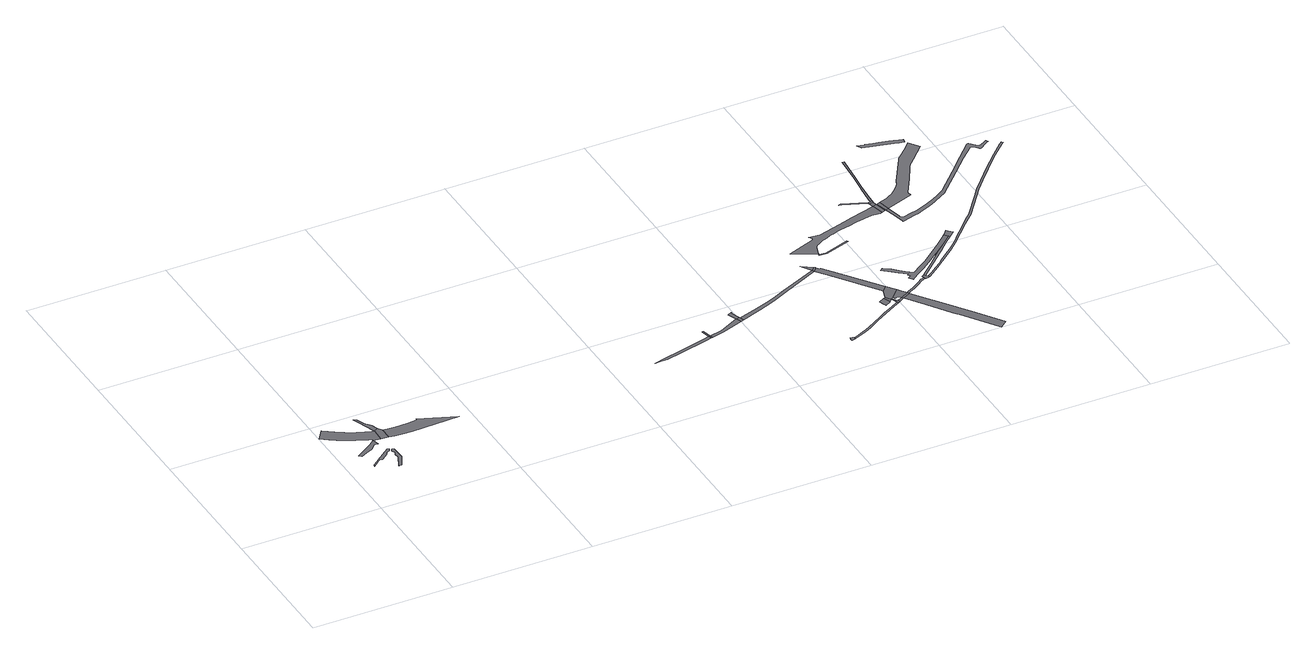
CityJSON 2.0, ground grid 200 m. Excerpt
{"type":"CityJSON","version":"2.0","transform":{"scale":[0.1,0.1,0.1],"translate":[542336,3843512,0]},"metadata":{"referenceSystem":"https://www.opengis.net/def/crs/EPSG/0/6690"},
"CityObjects":{
"road1":{"type":"Road","geometry":[{"type":"MultiSurface","lod":"1","boundaries":[[[0,1,2,3,4,5,6,7,8,9,10,11,12]]]}]},
"road2":{"type":"Road","geometry":[{"type":"MultiSurface","lod":"1","boundaries":[[[13,14,15,16,17,18,19,20,21,22,23,24,25,26]]]}]},
"road3":{"type":"Road","attributes":{"RoadStructureAttribute.sectionType":"1"},"geometry":[{"type":"MultiSurface","lod":"1","boundaries":[[[27,28,29,30,31,32,33,34,35,36,37,38,39,40,41,42,43,44,13,45,46]]]}]},
"road4":{"type":"Road","geometry":[{"type":"MultiSurface","lod":"1","boundaries":[[[47,48,49,50,51,52,53,54,55,56,57,58]]]}]},
"road5":{"type":"Road","attributes":{"RoadStructureAttribute.sectionType":"1"},"geometry":[{"type":"MultiSurface","lod":"1","boundaries":[[[59,60,61,62,63,64,65,66,67]]]}]},
"road6":{"type":"Road","geometry":[{"type":"MultiSurface","lod":"1","boundaries":[[[67,66,68,46,45,69,70,71]]]}]},
"road7":{"type":"Road","attributes":{"RoadStructureAttribute.sectionType":"1"},"geometry":[{"type":"MultiSurface","lod":"1","boundaries":[[[72,73,74,75,76,77,78,79,80,81,71,70]]]}]},
"road8":{"type":"Road","attributes":{"RoadStructureAttribute.sectionType":"1"},"geometry":[{"type":"MultiSurface","lod":"1","boundaries":[[[82,83,84,85,86,87,88,89,90,91]]]}]},
"road9":{"type":"Road","geometry":[{"type":"MultiSurface","lod":"1","boundaries":[[[92,82,91,93]]]}]},
"road10":{"type":"Road","geometry":[{"type":"MultiSurface","lod":"1","boundaries":[[[94,95,82,92]]]}]},
"road11":{"type":"Road","attributes":{"RoadStructureAttribute.sectionType":"1"},"geometry":[{"type":"MultiSurface","lod":"1","boundaries":[[[96,97,92,93,98,99]]]}]},
"road12":{"type":"Road","attributes":{"RoadStructureAttribute.sectionType":"1"},"geometry":[{"type":"MultiSurface","lod":"1","boundaries":[[[100,101,102,103,96,104]]]}]},
"road13":{"type":"Road","geometry":[{"type":"MultiSurface","lod":"1","boundaries":[[[104,96,99,105,106]]]}]},
"road14":{"type":"Road","attributes":{"RoadStructureAttribute.sectionType":"1"},"geometry":[{"type":"MultiSurface","lod":"1","boundaries":[[[107,108,109,110,111,106,105,112,113,114,115,116]]]}]},
"road15":{"type":"Road","geometry":[{"type":"MultiSurface","lod":"1","boundaries":[[[117,118,119,120,121,122,123,124,125]]]}]},
"road16":{"type":"Road","attributes":{"RoadStructureAttribute.sectionType":"1"},"geometry":[{"type":"MultiSurface","lod":"1","boundaries":[[[126,127,128,129,130,131,132,133,134,135,136,123,122,137,138,139,140,141,142,143,144,145,146]]]}]},
"road17":{"type":"Road","attributes":{"RoadStructureAttribute.sectionType":"1"},"geometry":[{"type":"MultiSurface","lod":"1","boundaries":[[[147,107,148]]]}]},
"road18":{"type":"Road","geometry":[{"type":"MultiSurface","lod":"1","boundaries":[[[149,148,107,116,150]]]}]},
"road19":{"type":"Road","geometry":[{"type":"MultiSurface","lod":"1","boundaries":[[[151,152,153,154,155,156,157]]]}]},
"road20":{"type":"Road","attributes":{"RoadStructureAttribute.sectionType":"1"},"geometry":[{"type":"MultiSurface","lod":"1","boundaries":[[[158,159,160,150,116,161,162,163]]]}]},
"road21":{"type":"Road","geometry":[{"type":"MultiSurface","lod":"1","boundaries":[[[164,151,157,165]]]}]},
"road22":{"type":"Road","attributes":{"RoadStructureAttribute.sectionType":"1"},"geometry":[{"type":"MultiSurface","lod":"1","boundaries":[[[166,167,165,168,169,170]]]}]},
"road23":{"type":"Road","geometry":[{"type":"MultiSurface","lod":"1","boundaries":[[[170,169,171,126,146,172,173]]]}]},
"road24":{"type":"Road","attributes":{"RoadStructureAttribute.sectionType":"1"},"geometry":[{"type":"MultiSurface","lod":"1","boundaries":[[[174,173,172,175]]]}]},
"road25":{"type":"Road","attributes":{"RoadStructureAttribute.sectionType":"1"},"geometry":[{"type":"MultiSurface","lod":"1","boundaries":[[[163,162,164,165,167,176,177,178]]]}]},
"road26":{"type":"Road","geometry":[{"type":"MultiSurface","lod":"1","boundaries":[[[179,178,177,180,181,182,174,183]]]}]},
"road27":{"type":"Road","geometry":[{"type":"MultiSurface","lod":"1","boundaries":[[[183,174,175,184]]]}]},
"road28":{"type":"Road","geometry":[{"type":"MultiSurface","lod":"1","boundaries":[[[185,186,187,188,189,190,191]]]}]},
"road29":{"type":"Road","attributes":{"RoadStructureAttribute.sectionType":"7"},"geometry":[{"type":"MultiSurface","lod":"1","boundaries":[[[192,193,194,195,184,175,196,197,198,199,200,201,202]]]}]},
"road30":{"type":"Road","attributes":{"RoadStructureAttribute.sectionType":"1"},"geometry":[{"type":"MultiSurface","lod":"1","boundaries":[[[203,204,205,206,207,208,209,210,183,184,211,212,213,214,215,216,217]]]}]},
"road31":{"type":"Road","attributes":{"RoadStructureAttribute.sectionType":"1"},"geometry":[{"type":"MultiSurface","lod":"1","boundaries":[[[218,219,220,221,222,223,224,225,226,227,188,228,229,230,231,232,233,234,235,236,237,238,239,240,241,242,243,244,245,246,247,248,249,250]]]}]},
"road32":{"type":"Road","geometry":[{"type":"MultiSurface","lod":"1","boundaries":[[[251,252,203,217,253,254,255,256,257,258]]]}]},
"road33":{"type":"Road","attributes":{"RoadStructureAttribute.sectionType":"1"},"geometry":[{"type":"MultiSurface","lod":"1","boundaries":[[[259,260,261,262,263,264,265,266,267,268,269,270,271,272,273,274,275,276,277,278,279,280,281,282,283,284,285,286,287,288,289,290,291]]]}]},
"road34":{"type":"Road","attributes":{"RoadStructureAttribute.sectionType":"1"},"geometry":[{"type":"MultiSurface","lod":"1","boundaries":[[[292,293,294,295,296,297,298,299,251,258,300,301,302,303,304]]]}]},
"road35":{"type":"Road","attributes":{"RoadStructureAttribute.sectionType":"1"},"geometry":[{"type":"MultiSurface","lod":"1","boundaries":[[[305,306,307,308,309]]]}]},
"road36":{"type":"Road","geometry":[{"type":"MultiSurface","lod":"1","boundaries":[[[310,218,250,311]]]}]},
"road37":{"type":"Road","attributes":{"RoadStructureAttribute.sectionType":"1"},"geometry":[{"type":"MultiSurface","lod":"1","boundaries":[[[312,313,218,310]]]}]},
"road38":{"type":"Road","geometry":[{"type":"MultiSurface","lod":"1","boundaries":[[[314,315,309,308,313,312,316]]]}]},
"road39":{"type":"Road","attributes":{"RoadStructureAttribute.sectionType":"1"},"geometry":[{"type":"MultiSurface","lod":"1","boundaries":[[[317,310,311,318]]]}]},
"road40":{"type":"Road","geometry":[{"type":"MultiSurface","lod":"1","boundaries":[[[319,317,318,320]]]}]},
"road41":{"type":"Road","attributes":{"RoadStructureAttribute.sectionType":"1"},"geometry":[{"type":"MultiSurface","lod":"1","boundaries":[[[321,322,323,324,325,326,327,328,329,314,316]]]}]},
"road42":{"type":"Road","geometry":[{"type":"MultiSurface","lod":"1","boundaries":[[[330,331,259,291,292,304,332,333]]]}]},
"road43":{"type":"Road","attributes":{"RoadStructureAttribute.sectionType":"1"},"geometry":[{"type":"MultiSurface","lod":"1","boundaries":[[[334,335,336,337,338,339,340,341,342,343,344,345,346,347,348,319,320,349,350,351,352,353,354,355,356,357]]]}]},
"road44":{"type":"Road","attributes":{"RoadStructureAttribute.sectionType":"1"},"geometry":[{"type":"MultiSurface","lod":"1","boundaries":[[[358,359,360,361,362,363,364,365,366,367,368,369,370,371,372,373,374,375,376,377,378,379,380,257,256,381,382,383,384,385,386,387,388,389,390,391,392,393,394,395,396,397,398,399,400]]]}]},
"road45":{"type":"Road","geometry":[{"type":"MultiSurface","lod":"1","boundaries":[[[401,402,403,404,405,406,407,408,409,410,411,412,413,414,415,416,417,418,419,420,421,422,423,320,318,424,425,426,427,428,429,430,431,432,433,434,435,436,437,438,439,440,441,442,443,444,445,446,447,448,449]]]}]},
"road46":{"type":"Road","attributes":{"RoadStructureAttribute.sectionType":"1"},"geometry":[{"type":"MultiSurface","lod":"1","boundaries":[[[450,451,452,453,454,455,456,457,458,459,460,461,462,463,464,465]]]}]}
},
"vertices":[
[467,979,0],[428,943,0],[368,900,0],[358,867,0],[485,979,0],[520,962,0],[617,1043,0],[636,1080,0],[684,1096,0],[701,1131,0],[682,1140,0],[676,1143,0],[675,1142,0],
[608,1390,0],[524,1327,0],[449,1278,0],[380,1233,0],[288,1174,0],[318,1137,0],[356,1160,0],[403,1181,0],[465,1209,0],[500,1229,0],[525,1252,0],[572,1295,0],[589,1302,0],[627,1300,0],
[691,1583,0],[608,1612,0],[503,1651,0],[420,1688,0],[360,1720,0],[305,1754,0],[249,1789,0],[181,1841,0],[118,1888,0],[10,1744,0],[116,1665,0],[196,1613,0],[266,1569,0],[354,1525,0],[410,1498,0],[505,1459,0],[565,1437,0],[610,1425,0],[711,1387,0],[714,1564,0],
[730,1111,0],[714,1081,0],[734,1031,0],[715,994,0],[720,916,0],[640,751,0],[642,732,0],[647,743,0],[682,741,0],[770,912,0],[758,1104,0],[736,1115,0],
[745,1699,0],[710,1743,0],[687,1768,0],[674,1791,0],[628,1900,0],[590,1917,0],[621,1840,0],[721,1584,0],[776,1612,0],
[721,1574,0],[738,1386,0],[816,1372,0],[817,1552,0],
[898,1365,0],[1011,1357,0],[1141,1350,0],[1830,1380,0],[1316,1580,0],[1311,1547,0],[1192,1536,0],[1072,1532,0],[979,1539,0],[892,1545,0],
[5483,1518,0],[5408,1498,0],[4990,1394,0],[4770,1341,0],[4596,1297,0],[4676,1296,0],[4778,1302,0],[5000,1354,0],[5416,1453,0],[5495,1472,0],
[5503,1524,0],[5515,1477,0],
[5472,1651,0],[5449,1646,0],
[5974,1708,0],[5688,1565,0],[5698,1523,0],[6001,1631,0],
[5980,1848,0],[5980,1856,0],[5982,1863,0],[5925,1840,0],[6023,1725,0],
[6052,1649,0],[6029,1709,0],
[7336,2239,0],[6803,1996,0],[6611,1912,0],[6484,1861,0],[6313,1794,0],[6336,1749,0],[6505,1818,0],[6627,1870,0],[6818,1962,0],[7346,2204,0],
[7071,665,0],[7071,653,0],[7068,645,0],[7060,637,0],[7072,607,0],[7116,619,0],[7118,652,0],[7108,655,0],[7104,664,0],
[7966,1109,0],[7960,1104,0],[7858,1047,0],[7723,968,0],[7618,906,0],[7514,845,0],[7398,778,0],[7342,744,0],[7309,729,0],[7201,679,0],[7143,657,0],[7153,630,0],[7196,646,0],[7279,683,0],[7317,702,0],[7355,722,0],[7415,757,0],[7567,846,0],[7733,945,0],[7967,1080,0],[7979,1087,0],
[7234,2383,0],[7377,2285,0],
[7393,2275,0],[7400,2265,0],
[7857,1258,0],[7777,1217,0],[7804,1139,0],[7805,1139,0],[7815,1109,0],[7898,1154,0],[7890,1166,0],
[7539,2100,0],[7446,2225,0],[7436,2218,0],[7460,2050,0],[7929,1415,0],[7997,1490,0],
[7885,1272,0],[7935,1190,0],
[7971,1168,0],[7951,1203,0],[7952,1156,0],[7963,1127,0],[7986,1136,0],
[7968,1117,0],[8013,1107,0],[7998,1132,0],
[8068,1170,0],[8083,1150,0],
[7945,1215,0],[7970,1228,0],[8092,1362,0],
[8131,1310,0],[7988,1192,0],[8016,1206,0],[8052,1193,0],[8182,1240,0],
[8199,1215,0],
[8022,2623,0],[7670,2507,0],[7578,2519,0],[7571,2523,0],[7562,2494,0],[7675,2485,0],[8037,2601,0],
[8713,498,0],[8638,602,0],[8584,677,0],[8390,949,0],[8266,893,0],[8499,567,0],[8529,525,0],[8551,497,0],[8887,27,0],[8902,5,0],[9006,90,0],
[8525,1443,0],[8519,1442,0],[8502,1436,0],[8483,1428,0],[8462,1416,0],[8418,1384,0],[8294,1300,0],[8215,1262,0],[8233,1236,0],[8309,1280,0],[8379,1324,0],[8464,1383,0],[8492,1400,0],[8516,1409,0],[8532,1412,0],
[8679,3160,0],[8507,3111,0],[8330,3059,0],[8113,2994,0],[7789,2901,0],[7629,2915,0],[7660,2876,0],[7647,2838,0],[7466,2773,0],[7250,2696,0],[7585,2568,0],[7621,2667,0],[7629,2687,0],[7642,2698,0],[7657,2713,0],[7673,2722,0],[7697,2735,0],[7717,2744,0],[7748,2761,0],[7778,2777,0],[7810,2789,0],[7849,2806,0],[7880,2819,0],[7911,2830,0],[7952,2844,0],[7985,2856,0],[8028,2871,0],[8084,2885,0],[8207,2911,0],[8335,2941,0],[8573,2989,0],[8693,2977,0],[8721,2988,0],
[8549,1497,0],[8520,1472,0],[8544,1415,0],[8581,1419,0],[8593,1419,0],[8605,1425,0],[8592,1448,0],[8568,1475,0],
[9185,2179,0],[9143,2135,0],[9038,2044,0],[8927,1945,0],[8820,1859,0],[8699,1763,0],[8582,1679,0],[8478,1606,0],[8473,1602,0],[8472,1602,0],[8418,1645,0],[8371,1680,0],[8312,1734,0],[8239,1801,0],[8146,1871,0],[8109,1839,0],[8218,1745,0],[8289,1685,0],[8391,1601,0],[8369,1583,0],[8394,1552,0],[8354,1527,0],[8389,1467,0],[8399,1475,0],[8414,1488,0],[8486,1538,0],[8618,1630,0],[8734,1716,0],[8858,1812,0],[8967,1900,0],[9079,1999,0],[9183,2090,0],[9228,2138,0],
[9232,2134,0],[9174,2078,0],[9057,1972,0],[8959,1882,0],[8912,1837,0],[8754,1685,0],[8647,1586,0],[8596,1538,0],[8612,1513,0],[8870,1755,0],[8995,1878,0],[9130,2004,0],[9250,2114,0],
[8334,3396,0],[8301,3383,0],[8341,3371,0],[8655,3249,0],[8670,3265,0],
[8731,3177,0],[8774,3007,0],
[8722,3242,0],[8661,3226,0],
[8697,3276,0],[8687,3261,0],[8724,3274,0],
[8745,3182,0],[8785,3011,0],
[8791,3197,0],[8830,3031,0],
[8728,3343,0],[8746,3602,0],[8774,3857,0],[8807,4215,0],[8777,4216,0],[8753,3833,0],[8726,3616,0],[8719,3553,0],[8700,3318,0],
[9255,2252,0],[9237,2233,0],[9325,2182,0],[9297,2209,0],
[9724,4226,0],[9611,4112,0],[9514,4017,0],[9478,3980,0],[9456,3956,0],[9442,3936,0],[9200,3525,0],[9173,3465,0],[9148,3432,0],[9116,3394,0],[9072,3351,0],[9019,3306,0],[8972,3273,0],[8918,3242,0],[8840,3214,0],[9226,3173,0],[9213,3238,0],[9367,3497,0],[9481,3703,0],[9502,3744,0],[9527,3778,0],[9558,3812,0],[9614,3864,0],[9826,4080,0],
[10793,3704,0],[10756,3667,0],[10576,3492,0],[10353,3258,0],[10170,3055,0],[10036,2904,0],[9943,2780,0],[9681,2443,0],[9628,2390,0],[9486,2248,0],[9453,2210,0],[9390,2146,0],[9351,2102,0],[9296,2042,0],[9233,1978,0],[9167,1911,0],[9108,1860,0],[9051,1816,0],[8982,1758,0],[8916,1701,0],[8850,1639,0],[8761,1572,0],[8668,1503,0],[8660,1471,0],[8788,1564,0],[8900,1654,0],[8985,1722,0],[9063,1793,0],[9121,1845,0],[9189,1909,0],[9262,1981,0],[9365,2089,0],[9402,2125,0],[9503,2233,0],[9629,2356,0],[9700,2426,0],[9963,2765,0],[10055,2888,0],[10189,3039,0],[10371,3241,0],[10594,3474,0],[10773,3649,0],[10811,3684,0],
[10610,3808,0],[10542,3769,0],[10506,3761,0],[10492,3768,0],[10403,3859,0],[10392,3862,0],[10379,3854,0],[10161,3631,0],[9930,3389,0],[9622,3073,0],[9604,3060,0],[9529,3013,0],[9438,2965,0],[9325,2905,0],[9258,2874,0],[9188,2845,0],[9133,2827,0],[9046,2804,0],[8923,2773,0],[8901,2774,0],[8885,2790,0],[8879,2814,0],[8869,2862,0],[8834,2856,0],[8866,2699,0],[8867,2689,0],[9070,2744,0],[9124,2758,0],[9166,2772,0],[9247,2805,0],[9328,2843,0],[9438,2898,0],[9560,2968,0],[9622,3006,0],[9966,3354,0],[10197,3596,0],[10383,3773,0],[10404,3779,0],[10415,3773,0],[10427,3766,0],[10455,3732,0],[10483,3701,0],[10490,3693,0],[10498,3692,0],[10514,3699,0],[10581,3750,0],[10636,3781,0],[10655,3790,0],[10634,3823,0],
[9609,4350,0],[9591,4355,0],[9531,4372,0],[9487,4383,0],[9442,4392,0],[9398,4401,0],[9328,4420,0],[9216,4445,0],[9212,4435,0],[9113,4458,0],[9151,4397,0],[9289,4363,0],[9610,4286,0],[9628,4279,0],[9701,4261,0],[9712,4324,0]
]}
